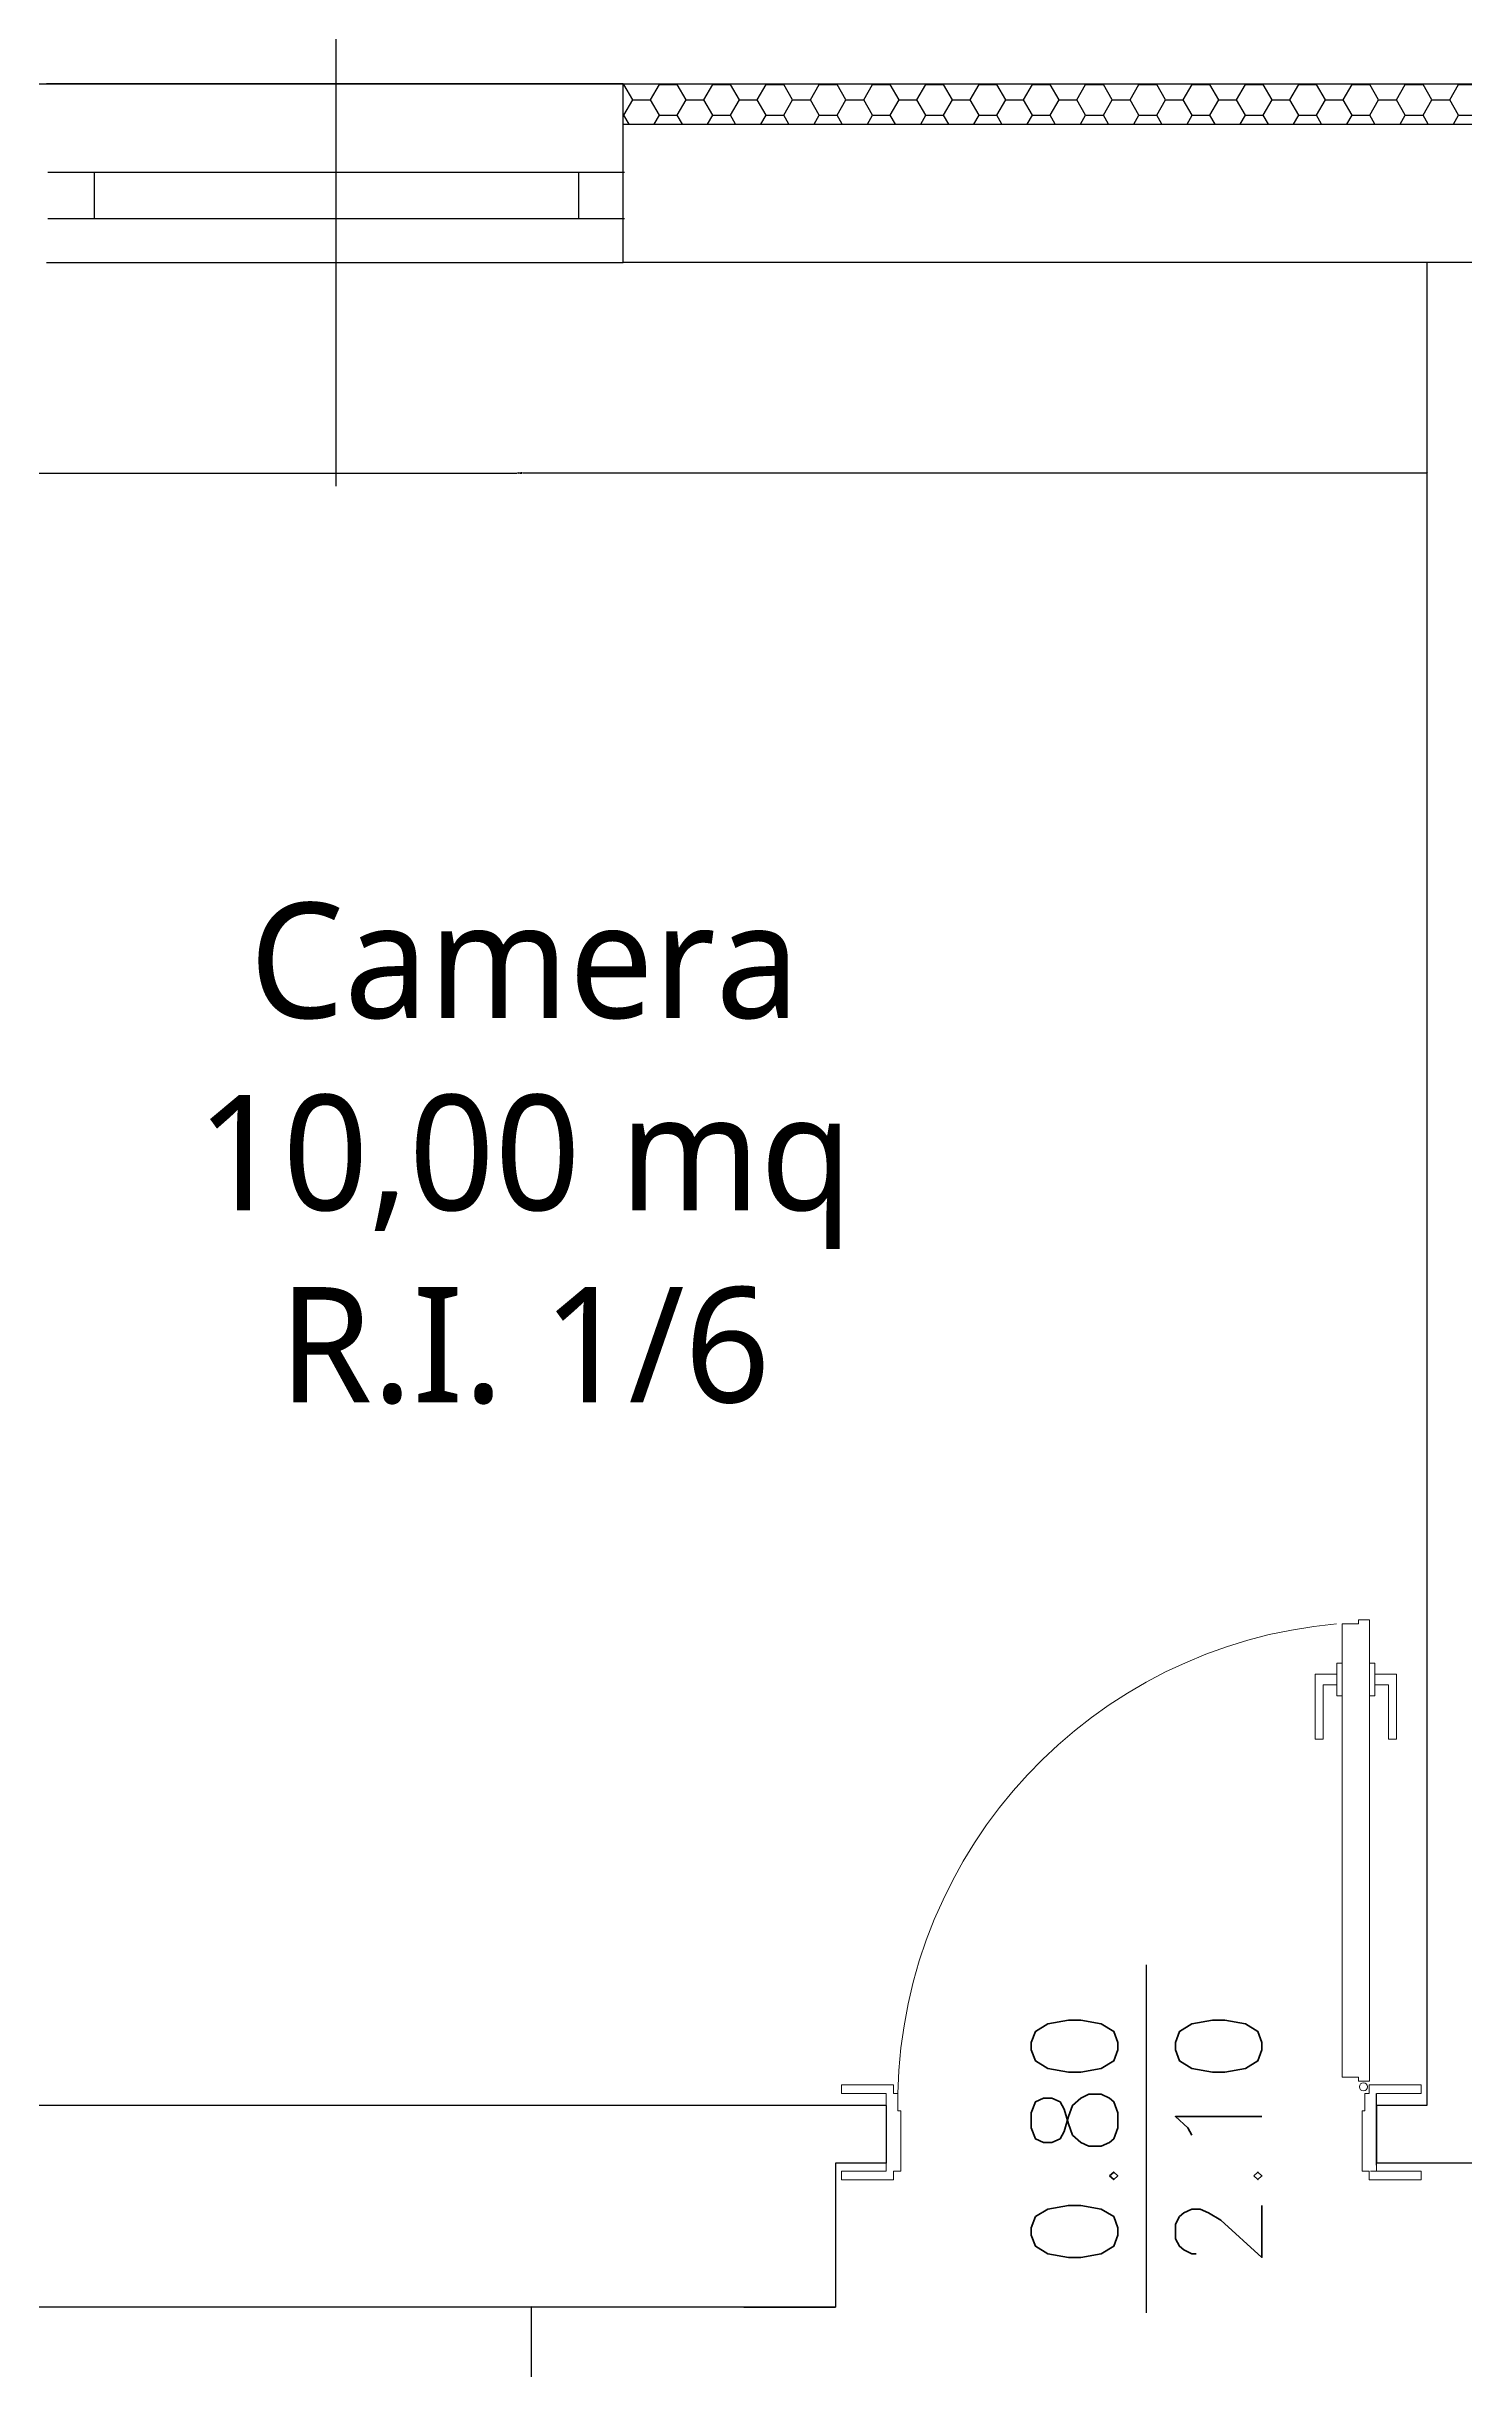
# Model space of a CAD drawing. Header units: metres. Extents: x -2057 to 8255, y -892 to 9175.
# Drawn here: x 3513.2 to 3759.2, y 8241.2 to 8644.2 of the extents above; entities that cross this region are included whole.
import ezdxf

# ---------------------------------------------------------------- set-up
doc = ezdxf.new("R2010")
doc.units = ezdxf.units.M
doc.header["$LTSCALE"] = 10
doc.header["$PDMODE"] = 35
doc.header["$PDSIZE"] = 0.1
doc.linetypes.add('AUSGEZOGEN', pattern=[0])
doc.linetypes.add('CONTINUA', pattern=[0])
for name, color, linetype in [('Muri', 3, 'Continuous'), ('Sottile', 5, 'Continuous'), ('Testi', 3, 'Continuous'), ('Verde', 84, 'Continuous')]:
    doc.layers.add(name, color=color, linetype=linetype)
doc.layers.add('QUOTE', color=13, linetype='AUSGEZOGEN', lineweight=18)
doc.styles.get("Standard").update_dxf_attribs({"font": 'romans.shx'})
doc.styles.add('STYLE2', font='l_10646.ttf')
doc.dimstyles.new('ISO-25', dxfattribs={"dimtxt": 0.25, "dimasz": 0.2, "dimexe": 0.1, "dimexo": 0.1, "dimgap": 0.1, "dimtad": 0, "dimzin": 1, "dimtxsty": 'Standard', "dimblk": 'OBLIQUE', "dimcen": 2.5, "dimclrt": 2, "dimadec": 0, "dimazin": 0, "dimtfac": 1, "dimtmove": 0, "dimatfit": 3, "dimfxl": 1, "dimarcsym": 0})

# ---------------------------------------------------------------- blocks, each defined once
blk = doc.blocks.new('_Oblique')
at = {"color": 0, "linetype": 'ByBlock', "lineweight": -2}
blk.add_line((-0.5, -0.5), (0.5, 0.5), dxfattribs=at)
blk = doc.blocks.new('*D63')
at = {"layer": 'Defpoints', "color": 0, "transparency": 16777216}
for p in [(4326.04, 8831.98), (2996.04, 8637.76), (4326.04, 8637.76)]:
    blk.add_point(p, dxfattribs=at)
at = {"layer": 'QUOTE', "color": 0, "lineweight": -2, "transparency": 16777216}
for p, q in [((2996.04, 8639.26), (2996.04, 8832.08)), ((2996.04, 8831.98), (3660.22, 8831.98)), ((4326.04, 8831.98), (3661.86, 8831.98)), ((4326.04, 8639.26), (4326.04, 8832.08))]:
    blk.add_line(p, q, dxfattribs=at)
at = {"layer": 'QUOTE', "color": 0, "lineweight": -2, "transparency": 16777216, "xscale": 0.2, "yscale": 0.2, "zscale": 0.2, "rotation": 180}
blk.add_blockref('_Oblique', (2996.04, 8831.98), dxfattribs=at)
at = {"layer": 'QUOTE', "color": 0, "lineweight": -2, "transparency": 16777216, "xscale": 0.2, "yscale": 0.2, "zscale": 0.2}
blk.add_blockref('_Oblique', (4326.04, 8831.98), dxfattribs=at)
at = {"layer": 'QUOTE', "color": 2, "transparency": 16777216, "insert": (3661.04, 8831.98), "char_height": 0.25, "attachment_point": 5}
blk.add_mtext('1330,00', dxfattribs=at)
blk = doc.blocks.new('*D75')
at = {"layer": 'Defpoints', "color": 0, "transparency": 16777216}
for p in [(3438.04, 8570.23), (3752.65, 8570.23), (3752.65, 8570.23)]:
    blk.add_point(p, dxfattribs=at)
at = {"layer": 'QUOTE', "color": 0, "lineweight": -2, "transparency": 16777216}
for p, q in [((3438.04, 8570.23), (3594.8, 8570.23)), ((3752.65, 8570.23), (3595.89, 8570.23))]:
    blk.add_line(p, q, dxfattribs=at)
at = {"layer": 'QUOTE', "color": 0, "lineweight": -2, "transparency": 16777216, "xscale": 0.15, "yscale": 0.15, "zscale": 0.15, "rotation": 180}
blk.add_blockref('_Oblique', (3438.04, 8570.23), dxfattribs=at)
at = {"layer": 'QUOTE', "color": 0, "lineweight": -2, "transparency": 16777216, "xscale": 0.15, "yscale": 0.15, "zscale": 0.15}
blk.add_blockref('_Oblique', (3752.65, 8570.23), dxfattribs=at)
at = {"layer": 'QUOTE', "color": 2, "transparency": 16777216, "insert": (3595.35, 8570.23), "char_height": 0.18, "attachment_point": 5}
blk.add_mtext('314,62', dxfattribs=at)
blk = doc.blocks.new('*D78')
at = {"layer": 'Defpoints', "color": 0, "transparency": 16777216}
for p in [(3597.32, 8252.05), (3597.32, 8252.05), (3597.32, 7633.76)]:
    blk.add_point(p, dxfattribs=at)
at = {"layer": 'QUOTE', "color": 0, "lineweight": -2, "transparency": 16777216}
for p, q in [((3597.32, 8252.05), (3597.32, 7943.45)), ((3597.32, 7633.76), (3597.32, 7942.37))]:
    blk.add_line(p, q, dxfattribs=at)
at = {"layer": 'QUOTE', "color": 0, "lineweight": -2, "transparency": 16777216, "xscale": 0.15, "yscale": 0.15, "zscale": 0.15}
for p, rotation in [((3597.32, 8252.05), 90), ((3597.32, 7633.76), 270)]:
    blk.add_blockref('_Oblique', p, dxfattribs=dict(at, rotation=rotation))
at = {"layer": 'QUOTE', "color": 2, "transparency": 16777216, "insert": (3597.32, 7942.91), "char_height": 0.18, "attachment_point": 5, "rotation": 90}
blk.add_mtext('618,28', dxfattribs=at)

msp = doc.modelspace()

# ---------------------------------------------------------------- hatches: boundary and pattern name
at = {"layer": 'Verde'}
h = msp.add_hatch(dxfattribs=at)
h.set_pattern_fill('HONEY', color=252, scale=0.97)
h.set_pattern_definition([(0, (-265750.794, -70848.5211), (4.619625, 2.667141726), [3.07975, -6.1595]), (120, (-265750.794, -70848.5211), (-4.61962499, 2.667141743), [3.07975, -6.1595]), (60, (-265750.794, -70848.5211), (1e-08, 5.33428347), [-6.1595, 3.07975])])
h.paths.add_polyline_path([(3811.7241, 8637.7637), (3613.23, 8637.7637), (3613.23, 8630.7639), (3811.7241, 8630.7639)])

# ---------------------------------------------------------------- linework, layer by layer
for p, q in [((3613.2301, 8637.7637), (3513.2301, 8637.7638)), ((3613.2301, 8637.7637), (3513.2301, 8637.7638)), ((3513.23, 8606.7636), (3613.23, 8606.7634)), ((3513.23, 8606.7636), (3613.23, 8606.7634))]:
    msp.add_line(p, q)
at = {"layer": 'Muri'}
for p, q in [((3613.23, 8606.7637), (3613.23, 8637.7637)), ((3613.23, 8606.7637), (3613.23, 8637.7637)), ((3613.2301, 8637.7637), (3811.7241, 8637.7637)), ((3811.7241, 8606.7635), (3613.23, 8606.7634)), ((3752.6534, 8606.7635), (3752.6534, 8287.0485)), ((3752.6534, 8606.7635), (3752.6534, 8287.0485)), ((3658.8886, 8287.0485), (3438.0371, 8287.0485)), ((3658.8886, 8287.0485), (3646.6224, 8287.0485)), ((3658.8886, 8287.0485), (3648.6224, 8287.0485)), ((3658.8886, 8287.0485), (3658.8886, 8277.0485)), ((3752.6534, 8287.0485), (3743.8886, 8287.0485)), ((3752.6534, 8287.0485), (3743.8886, 8287.0485)), ((3752.6534, 8287.0485), (3743.8886, 8287.0485)), ((3743.8886, 8287.0485), (3743.8886, 8277.0485)), ((3650.0523, 8277.0485), (3650.0523, 8252.0485)), ((3658.8886, 8277.0485), (3650.0523, 8277.0485)), ((3755.7572, 8277.0485), (3743.8886, 8277.0485)), ((3773.3735, 8277.0485), (3743.8886, 8277.0485)), ((3650.0523, 8252.0485), (3403.0371, 8252.0485)), ((3634.1731, 8252.0485), (3650.0523, 8252.0485))]:
    msp.add_line(p, q, dxfattribs=at)
at = {"layer": 'Sottile'}
for p, q in [((3563.4787, 8567.968), (3563.4787, 8717.968)), ((3613.23, 8630.7639), (3811.7241, 8630.7639)), ((3613.4787, 8622.3406), (3513.4787, 8622.3405)), ((3521.4787, 8622.3405), (3521.4788, 8614.3405)), ((3605.4787, 8622.3406), (3605.4787, 8614.3406)), ((3613.4787, 8614.3406), (3513.4787, 8614.3405)), ((3704.0342, 8251.0709), (3704.0342, 8311.4268))]:
    msp.add_line(p, q, dxfattribs=at)
at = {"layer": 'Sottile', "linetype": 'CONTINUA', "lineweight": 9}
for p, q in [((3737.9659, 8370.5912), (3737.9659, 8291.9427)), ((3737.9659, 8370.5912), (3740.7927, 8370.5912)), ((3737.9659, 8370.5912), (3737.9659, 8291.9427)), ((3737.9659, 8370.5912), (3740.7927, 8370.5912)), ((3742.6772, 8371.2979), (3740.7927, 8371.2979)), ((3740.7927, 8371.2979), (3740.7927, 8370.5912)), ((3742.6772, 8371.2979), (3740.7927, 8371.2979)), ((3740.7927, 8371.2979), (3740.7927, 8370.5912)), ((3742.6772, 8371.2979), (3742.6772, 8291.236)), ((3742.6772, 8371.2979), (3742.6772, 8291.236)), ((3737.0236, 8363.7598), (3737.9659, 8363.7598)), ((3737.0236, 8363.7598), (3737.0236, 8358.1061)), ((3737.0236, 8363.7598), (3737.9659, 8363.7598)), ((3737.0236, 8363.7598), (3737.0236, 8358.1061)), ((3737.9659, 8363.7598), (3737.9659, 8358.1061)), ((3737.9659, 8363.7598), (3737.9659, 8358.1061)), ((3742.6772, 8363.7598), (3742.6772, 8358.1061)), ((3743.6195, 8363.7598), (3742.6772, 8363.7598)), ((3742.6772, 8363.7598), (3742.6772, 8358.1061)), ((3743.6195, 8363.7598), (3742.6772, 8363.7598)), ((3743.6195, 8363.7598), (3743.6195, 8358.1061)), ((3743.6195, 8363.7598), (3743.6195, 8358.1061)), ((3733.2545, 8359.9907), (3733.2545, 8361.8752)), ((3733.2545, 8361.8752), (3737.0236, 8361.8752)), ((3733.2545, 8359.9907), (3733.2545, 8361.8752)), ((3733.2545, 8361.8752), (3737.0236, 8361.8752)), ((3733.2545, 8350.568), (3733.2545, 8359.9907)), ((3733.2545, 8350.568), (3733.2545, 8359.9907)), ((3737.0236, 8359.9907), (3734.6679, 8359.9907)), ((3734.6679, 8359.9907), (3734.6679, 8350.568)), ((3737.0236, 8359.9907), (3734.6679, 8359.9907)), ((3734.6679, 8359.9907), (3734.6679, 8350.568)), ((3737.0236, 8361.8752), (3737.0236, 8359.9907)), ((3737.0236, 8361.8752), (3737.0236, 8359.9907)), ((3747.3886, 8361.8752), (3743.6195, 8361.8752)), ((3743.6195, 8361.8752), (3743.6195, 8359.9907)), ((3747.3886, 8361.8752), (3743.6195, 8361.8752)), ((3743.6195, 8361.8752), (3743.6195, 8359.9907)), ((3743.6195, 8359.9907), (3745.9752, 8359.9907)), ((3743.6195, 8359.9907), (3745.9752, 8359.9907)), ((3745.9752, 8359.9907), (3745.9752, 8350.568)), ((3745.9752, 8359.9907), (3745.9752, 8350.568)), ((3747.3886, 8359.9907), (3747.3886, 8361.8752)), ((3747.3886, 8359.9907), (3747.3886, 8361.8752)), ((3747.3886, 8350.568), (3747.3886, 8359.9907)), ((3747.3886, 8350.568), (3747.3886, 8359.9907)), ((3737.9659, 8358.1061), (3737.0236, 8358.1061)), ((3737.9659, 8358.1061), (3737.0236, 8358.1061)), ((3742.6772, 8358.1061), (3743.6195, 8358.1061)), ((3742.6772, 8358.1061), (3743.6195, 8358.1061)), ((3734.6679, 8350.568), (3733.2545, 8350.568)), ((3734.6679, 8350.568), (3733.2545, 8350.568)), ((3745.9752, 8350.568), (3747.3886, 8350.568)), ((3745.9752, 8350.568), (3747.3886, 8350.568)), ((3660.1386, 8290.6159), (3651.1386, 8290.6159)), ((3651.1386, 8290.6159), (3651.1386, 8289.1159)), ((3660.1386, 8290.6159), (3651.1386, 8290.6159)), ((3651.1386, 8290.6159), (3651.1386, 8289.1159)), ((3660.1386, 8289.1159), (3660.1386, 8290.6159)), ((3660.1386, 8289.1159), (3660.1386, 8290.6159)), ((3737.9659, 8291.9427), (3740.7927, 8291.9427)), ((3737.9659, 8291.9427), (3740.7927, 8291.9427)), ((3740.7927, 8291.236), (3740.7927, 8291.9427)), ((3740.7927, 8291.236), (3740.7927, 8291.9427)), ((3742.6772, 8291.236), (3740.7927, 8291.236)), ((3742.6772, 8291.236), (3740.7927, 8291.236)), ((3742.6386, 8289.1159), (3742.6386, 8290.6159)), ((3742.6386, 8289.1159), (3742.6386, 8290.6159)), ((3742.6386, 8290.6159), (3751.6386, 8290.6159)), ((3751.6386, 8290.6159), (3751.6386, 8289.1159)), ((3751.6386, 8290.6159), (3751.6386, 8289.1159)), ((3651.1386, 8289.1159), (3658.8886, 8289.1159)), ((3651.1386, 8289.1159), (3658.8886, 8289.1159)), ((3658.8886, 8289.1159), (3658.8886, 8275.6159)), ((3660.3886, 8289.1159), (3660.1386, 8289.1159)), ((3660.3886, 8289.1159), (3660.1386, 8289.1159)), ((3660.3886, 8289.1159), (3660.8886, 8289.1159)), ((3660.3886, 8289.1159), (3660.8886, 8289.1159)), ((3660.8886, 8289.1159), (3660.8886, 8286.1176)), ((3660.8886, 8289.1159), (3660.8886, 8286.1176)), ((3660.8986, 8286.1176), (3661.3886, 8286.1176)), ((3660.8986, 8286.1176), (3661.3886, 8286.1176)), ((3661.3886, 8286.1176), (3661.3886, 8275.6159)), ((3661.3886, 8286.1176), (3661.3886, 8275.6159)), ((3741.8785, 8286.1176), (3741.3886, 8286.1176)), ((3741.3886, 8286.1176), (3741.3886, 8275.6159)), ((3741.8785, 8286.1176), (3741.3886, 8286.1176)), ((3741.3886, 8286.1176), (3741.3886, 8275.6159)), ((3742.3886, 8289.1159), (3741.8886, 8289.1159)), ((3741.8886, 8289.1159), (3741.8886, 8286.1176)), ((3742.3886, 8289.1159), (3741.8886, 8289.1159)), ((3741.8886, 8289.1159), (3741.8886, 8286.1176)), ((3742.3886, 8289.1159), (3742.6386, 8289.1159)), ((3742.3886, 8289.1159), (3742.6386, 8289.1159)), ((3743.8886, 8289.1159), (3743.8886, 8275.6159)), ((3751.6386, 8289.1159), (3743.8886, 8289.1159)), ((3651.1386, 8274.1159), (3651.1386, 8275.6159)), ((3651.1386, 8275.6159), (3658.8886, 8275.6159)), ((3651.1386, 8274.1159), (3651.1386, 8275.6159)), ((3651.1386, 8275.6159), (3658.8886, 8275.6159)), ((3660.1386, 8274.1159), (3651.1386, 8274.1159)), ((3660.1386, 8274.1159), (3651.1386, 8274.1159)), ((3660.1386, 8275.6159), (3660.1386, 8274.1159)), ((3660.3886, 8275.6159), (3660.1386, 8275.6159)), ((3660.1386, 8275.6159), (3660.1386, 8274.1159)), ((3660.3886, 8275.6159), (3660.1386, 8275.6159)), ((3661.3886, 8275.6159), (3660.3886, 8275.6159)), ((3661.3886, 8275.6159), (3660.3886, 8275.6159)), ((3741.3886, 8275.6159), (3742.3886, 8275.6159)), ((3741.3886, 8275.6159), (3742.3886, 8275.6159)), ((3742.6386, 8275.6159), (3742.3886, 8275.6159)), ((3742.6386, 8275.6159), (3742.3886, 8275.6159)), ((3742.6386, 8275.6159), (3742.6386, 8274.1159)), ((3742.6386, 8275.6159), (3742.6386, 8274.1159)), ((3742.6386, 8274.1159), (3751.6386, 8274.1159)), ((3742.6386, 8274.1159), (3751.6386, 8274.1159)), ((3751.6386, 8275.6159), (3742.8886, 8275.6159)), ((3751.6386, 8275.6159), (3743.8886, 8275.6159)), ((3751.6386, 8274.1159), (3751.6386, 8275.6159)), ((3751.6386, 8274.1159), (3751.6386, 8275.6159))]:
    msp.add_line(p, q, dxfattribs=at)
at = {"layer": 'Sottile', "linetype": 'CONTINUA', "lineweight": 30}
msp.add_line((3743.8886, 8276.6663), (3743.8886, 8289.1159), dxfattribs=at)
at = {"layer": 'Sottile', "linetype": 'CONTINUA', "lineweight": 9}
msp.add_circle((3741.6386, 8290.2659), 0.7, dxfattribs=at)
msp.add_circle((3741.6386, 8290.2659), 0.7, dxfattribs=at)
msp.add_arc((3744.4668, 8287.3311), 83.5973, 95.147907, 178.776689, dxfattribs=at)
msp.add_arc((3744.4668, 8287.3311), 83.5973, 95.147907, 178.776689, dxfattribs=at)
at = {"layer": 'Testi'}
msp.add_lwpolyline([(2996.0371, 8637.7635), (4326.0371, 8637.7635), (4326.0371, 7602.7635), (2996.0371, 7602.7635)], close=True, dxfattribs=at)

# ---------------------------------------------------------------- texts
at = {"insert": (3596.15, 8452.1488), "char_height": 20, "width": 350.899532, "attachment_point": 5, "style": 'STYLE2'}
msp.add_mtext('Camera\\P10,00 mq\\PR.I. 1/6', dxfattribs=at)
at = {"layer": 'Testi', "insert": (3704.0342, 8281.2489), "char_height": 15, "attachment_point": 5, "rotation": 90}
msp.add_mtext_dynamic_manual_height_columns('0.80\\P2.10', width=0.814159, gutter_width=12.5, heights=[0], dxfattribs=at)

# ---------------------------------------------------------------- dimensions: what is measured, and where the dimension line sits
at = {"layer": 'QUOTE'}
for base, p1, p2, override, picture, middle in [((4326.0371, 8831.9759), (2996.0371, 8637.7635), (4326.0371, 8637.7635), {"dimexo": 1.5}, '*D63', (3661.0371, 8831.9759)), ((3752.6534, 8570.229), (3438.0371, 8570.229), (3752.6534, 8570.229), {"dimtxt": 0.18, "dimasz": 0.15}, '*D75', (3595.3452, 8570.229))]:
    dim = msp.add_linear_dim(base=base, p1=p1, p2=p2, dimstyle='ISO-25', override=override, dxfattribs=at)
    dim.commit()
    dim.dimension.update_dxf_attribs({"geometry": picture, "text_midpoint": middle})
dim = msp.add_linear_dim(base=(3597.3209, 8252.0485), p1=(3597.3209, 7633.7644), p2=(3597.3209, 8252.0485), angle=90, dimstyle='ISO-25', override={"dimtxt": 0.18, "dimasz": 0.15}, dxfattribs=at)
dim.commit()
dim.dimension.update_dxf_attribs({"geometry": '*D78', "text_midpoint": (3597.3209, 7942.9064)})

doc.saveas('drawing.dxf')
